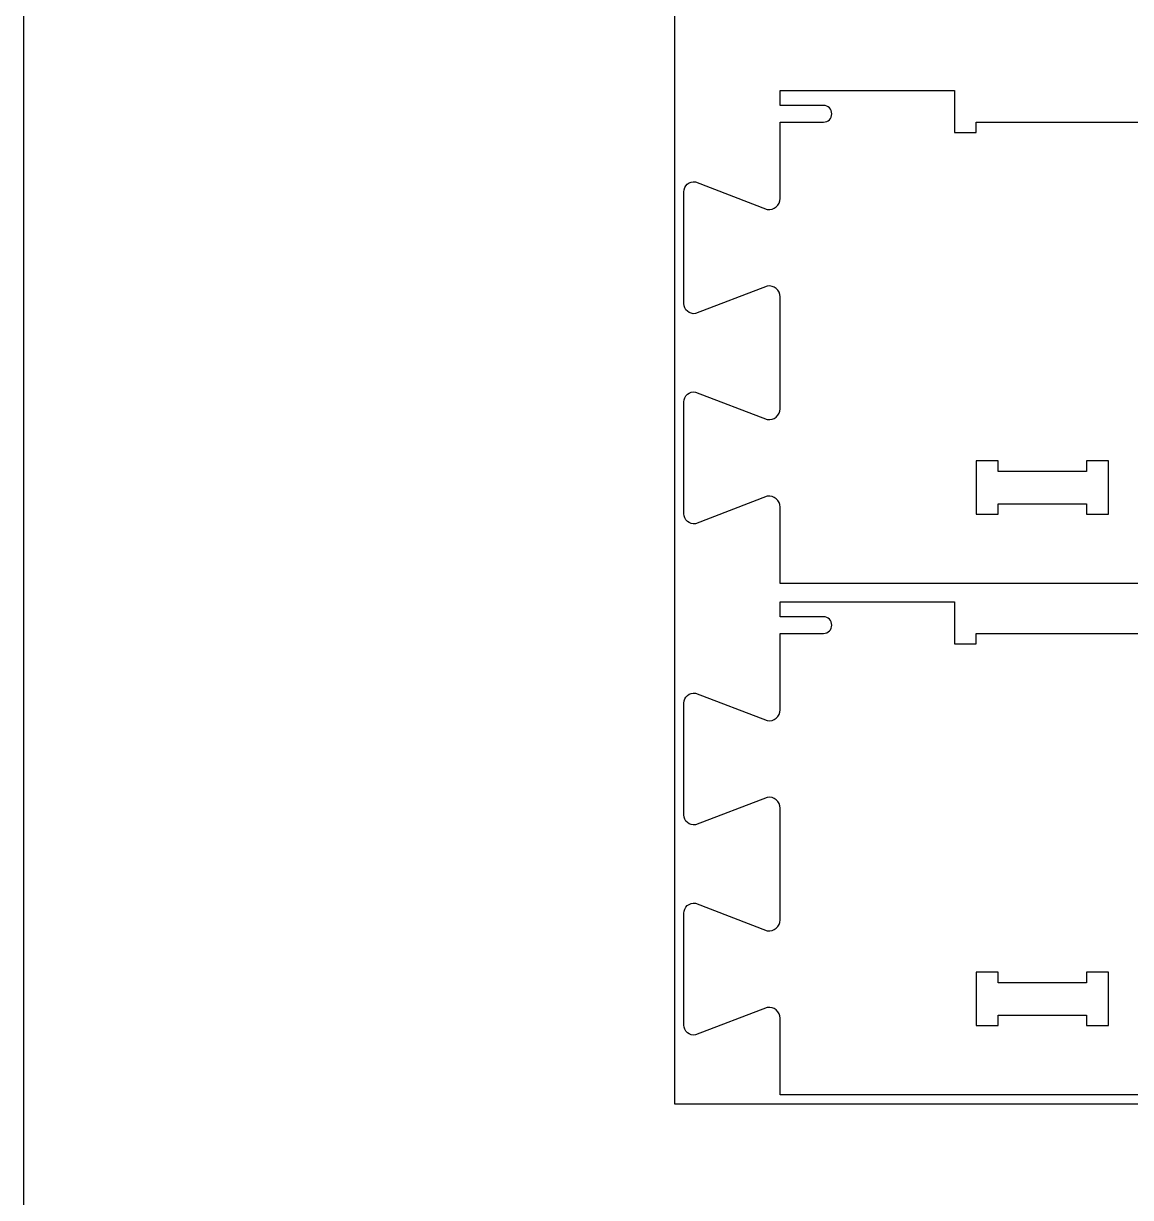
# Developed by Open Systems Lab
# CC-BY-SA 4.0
# Model space of a CAD drawing. Extents: x 0 to 4485, y 0 to 17041.
# Drawn here: x 0 to 632, y 10622 to 11293 of the extents above; entities that cross this region are included whole.
import ezdxf

# ---------------------------------------------------------------- set-up
doc = ezdxf.new("R2010")
doc.units = 0
for name, color, linetype in [('0_SHEET_SPRUCEPLY_2440X122', 1, 'CONTINUOUS'), ('3_ANYTOOL_CUTTHROUGH_INSID', 4, 'CONTINUOUS'), ('4_ANYTOOL_CUTTHROUGH_OUTSI', 5, 'CONTINUOUS'), ('DONOTCUT', 7, 'CONTINUOUS')]:
    doc.layers.add(name, color=color, linetype=linetype)

msp = doc.modelspace()

# ---------------------------------------------------------------- linework, layer by layer
at = {"layer": '0_SHEET_SPRUCEPLY_2440X122'}
msp.add_lwpolyline([(371.7, 11895.62), (371.7, 10675.62), (2811.7, 10675.62), (2811.7, 11895.62)], close=True, dxfattribs=at)
at = {"layer": '3_ANYTOOL_CUTTHROUGH_INSID', "color": 4}
for points in [[(581.7, 11018.37), (606.95, 11018.37), (606.95, 11012.37), (619.45, 11012.37), (619.45, 11042.87), (606.95, 11042.87), (606.95, 11036.87), (556.45, 11036.87), (556.45, 11042.87), (543.95, 11042.87), (543.95, 11012.37), (556.45, 11012.37), (556.45, 11018.37)], [(581.7, 10726.37), (606.95, 10726.37), (606.95, 10720.37), (619.45, 10720.37), (619.45, 10750.87), (606.95, 10750.87), (606.95, 10744.87), (556.45, 10744.87), (556.45, 10750.87), (543.95, 10750.87), (543.95, 10720.37), (556.45, 10720.37), (556.45, 10726.37)]]:
    msp.add_lwpolyline(points, close=True, dxfattribs=at)
at = {"layer": '4_ANYTOOL_CUTTHROUGH_OUTSI', "color": 5}
for points in [[(889.33, 10972.87), (584.25, 10972.87), (431.95, 10972.87), (431.95, 11016.53), (431.95, 11016.53, 0.220464), (429.74, 11021.3, 0.220464), (424.68, 11022.7), (424.65, 11022.7), (424.63, 11022.69), (383.62, 11007.02), (383.62, 11007.02, -0.219335), (378.99, 11008.31, -0.220464), (376.95, 11012.7), (376.95, 11076.53, -0.220464), (378.99, 11080.92, -0.219335), (383.62, 11082.21), (424.63, 11066.55), (424.65, 11066.54), (424.68, 11066.54), (424.68, 11066.54, 0.220464), (429.74, 11067.93, 0.220464), (431.95, 11072.7), (431.95, 11136.53, 0.220464), (429.74, 11141.3, 0.220464), (424.68, 11142.7), (424.65, 11142.7), (424.63, 11142.69), (383.62, 11127.02), (383.62, 11127.02, -0.219335), (378.99, 11128.31, -0.220464), (376.95, 11132.7), (376.95, 11196.53, -0.462146), (383.62, 11202.21), (424.63, 11186.55), (424.65, 11186.54), (424.68, 11186.54), (424.68, 11186.54, 0.220464), (429.74, 11187.93, 0.220464), (431.95, 11192.7), (431.95, 11236.37), (456.7, 11236.37), (456.7, 11236.37, 1), (456.7, 11245.87), (431.95, 11245.87), (431.95, 11254.37), (531.45, 11254.37), (531.45, 11230.62), (531.45, 11230.37), (543.95, 11230.37), (543.95, 11236.37), (581.7, 11236.37), (681.95, 11236.37)], [(889.33, 10680.87), (584.25, 10680.87), (431.95, 10680.87), (431.95, 10724.53), (431.95, 10724.53, 0.463455), (424.68, 10730.7), (424.65, 10730.7), (424.63, 10730.69), (383.62, 10715.02), (383.62, 10715.02, -0.219335), (378.99, 10716.31, -0.220464), (376.95, 10720.7), (376.95, 10784.53, -0.462146), (383.62, 10790.21), (424.63, 10774.55), (424.65, 10774.54), (424.68, 10774.54), (424.68, 10774.54, 0.220464), (429.74, 10775.93, 0.220464), (431.95, 10780.7), (431.95, 10844.53, 0.220464), (429.74, 10849.3, 0.220464), (424.68, 10850.7), (424.65, 10850.7), (424.63, 10850.69), (383.62, 10835.02), (383.62, 10835.02, -0.219335), (378.99, 10836.31, -0.220464), (376.95, 10840.7), (376.95, 10904.53, -0.220464), (378.99, 10908.92, -0.219335), (383.62, 10910.21), (424.63, 10894.55), (424.65, 10894.54), (424.68, 10894.54), (424.68, 10894.54, 0.220464), (429.74, 10895.93, 0.220464), (431.95, 10900.7), (431.95, 10944.37), (456.7, 10944.37), (456.7, 10944.37, 1), (456.7, 10953.87), (431.95, 10953.87), (431.95, 10962.37), (531.45, 10962.37), (531.45, 10938.62), (531.45, 10938.37), (543.95, 10938.37), (543.95, 10944.37), (581.7, 10944.37), (681.95, 10944.37)]]:
    msp.add_lwpolyline(points, format="xyb", dxfattribs=at)
at = {"layer": 'DONOTCUT'}
msp.add_lwpolyline([(0, 0), (3183.41, 0), (3183.41, 13863.55), (0, 13863.55)], close=True, dxfattribs=at)

doc.saveas('drawing.dxf')
